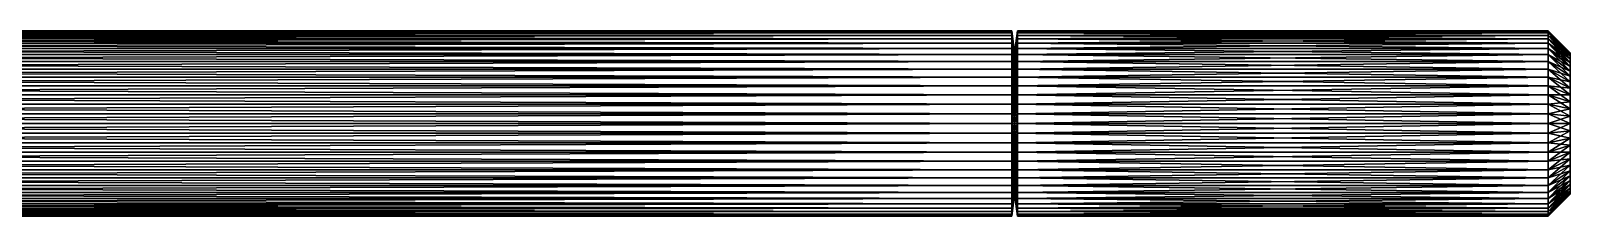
# Model space of a CAD drawing. Extents: x -0.16 to 4, y -0.22 to 0.22.
# Drawn here: x 1.922 to 4, y -0.125 to 0.125 of the extents above; entities that cross this region are included whole.
import ezdxf

# ---------------------------------------------------------------- set-up
doc = ezdxf.new("R2010")
doc.units = 0
doc.layers.get('0').update_dxf_attribs({"linetype": 'CONTINUOUS'})

msp = doc.modelspace()

# ---------------------------------------------------------------- meshes
at = {"color": 252, "linetype": 'CONTINUOUS'}
mesh = msp.add_polyface(dxfattribs=at)
corners = [(3.246281, 0, -0.125), (3.246281, -0.013066, -0.124315), (3.246281, -0.025989, -0.122268), (3.246281, -0.038627, -0.118882), (3.246281, -0.050842, -0.114193), (3.246281, -0.0625, -0.108253), (3.246281, -0.073473, -0.101127), (3.246281, -0.083641, -0.092893), (3.246281, -0.092893, -0.083641), (3.246281, -0.101127, -0.073473), (3.246281, -0.108253, -0.0625), (3.246281, -0.114193, -0.050842), (3.246281, -0.118882, -0.038627), (3.246281, -0.122268, -0.025989), (3.246281, -0.124315, -0.013066), (3.246281, -0.125), (3.246281, -0.124315, 0.013066), (3.246281, -0.122268, 0.025989), (3.246281, -0.118882, 0.038627), (3.246281, -0.114193, 0.050842), (3.246281, -0.108253, 0.0625), (3.246281, -0.101127, 0.073473), (3.246281, -0.092893, 0.083641), (3.246281, -0.083641, 0.092893), (3.246281, -0.073473, 0.101127), (3.246281, -0.0625, 0.108253), (3.246281, -0.050842, 0.114193), (3.246281, -0.038627, 0.118882), (3.246281, -0.025989, 0.122268), (3.246281, -0.013066, 0.124315), (3.246281, 0, 0.125), (3.246281, 0.013066, 0.124315), (3.246281, 0.025989, 0.122268), (3.246281, 0.038627, 0.118882), (3.246281, 0.050842, 0.114193), (3.246281, 0.0625, 0.108253), (3.246281, 0.073473, 0.101127), (3.246281, 0.083641, 0.092893), (3.246281, 0.092893, 0.083641), (3.246281, 0.101127, 0.073473), (3.246281, 0.108253, 0.0625), (3.246281, 0.114193, 0.050842), (3.246281, 0.118882, 0.038627), (3.246281, 0.122268, 0.025989), (3.246281, 0.124315, 0.013066), (3.246281, 0.125), (3.246281, 0.124315, -0.013066), (3.246281, 0.122268, -0.025989), (3.246281, 0.118882, -0.038627), (3.246281, 0.114193, -0.050842), (3.246281, 0.108253, -0.0625), (3.246281, 0.101127, -0.073473), (3.246281, 0.092893, -0.083641), (3.246281, 0.083641, -0.092893), (3.246281, 0.073473, -0.101127), (3.246281, 0.0625, -0.108253), (3.246281, 0.050842, -0.114193), (3.246281, 0.038627, -0.118882), (3.246281, 0.025989, -0.122268), (3.246281, 0.013066, -0.124315), (0.025, 0, -0.125), (0.025, 0.013066, -0.124315), (0.025, 0.025989, -0.122268), (0.025, 0.038627, -0.118882), (0.025, 0.050842, -0.114193), (0.025, 0.0625, -0.108253), (0.025, 0.073473, -0.101127), (0.025, 0.083641, -0.092893), (0.025, 0.092893, -0.083641), (0.025, 0.101127, -0.073473), (0.025, 0.108253, -0.0625), (0.025, 0.114193, -0.050842), (0.025, 0.118882, -0.038627), (0.025, 0.122268, -0.025989), (0.025, 0.124315, -0.013066), (0.025, 0.125), (0.025, 0.124315, 0.013066), (0.025, 0.122268, 0.025989), (0.025, 0.118882, 0.038627), (0.025, 0.114193, 0.050842), (0.025, 0.108253, 0.0625), (0.025, 0.101127, 0.073473), (0.025, 0.092893, 0.083641), (0.025, 0.083641, 0.092893), (0.025, 0.073473, 0.101127), (0.025, 0.0625, 0.108253), (0.025, 0.050842, 0.114193), (0.025, 0.038627, 0.118882), (0.025, 0.025989, 0.122268), (0.025, 0.013066, 0.124315), (0.025, 0, 0.125), (0.025, -0.013066, 0.124315), (0.025, -0.025989, 0.122268), (0.025, -0.038627, 0.118882), (0.025, -0.050842, 0.114193), (0.025, -0.0625, 0.108253), (0.025, -0.073473, 0.101127), (0.025, -0.083641, 0.092893), (0.025, -0.092893, 0.083641), (0.025, -0.101127, 0.073473), (0.025, -0.108253, 0.0625), (0.025, -0.114193, 0.050842), (0.025, -0.118882, 0.038627), (0.025, -0.122268, 0.025989), (0.025, -0.124315, 0.013066), (0.025, -0.125), (0.025, -0.124315, -0.013066), (0.025, -0.122268, -0.025989), (0.025, -0.118882, -0.038627), (0.025, -0.114193, -0.050842), (0.025, -0.108253, -0.0625), (0.025, -0.101127, -0.073473), (0.025, -0.092893, -0.083641), (0.025, -0.083641, -0.092893), (0.025, -0.073473, -0.101127), (0.025, -0.0625, -0.108253), (0.025, -0.050842, -0.114193), (0.025, -0.038627, -0.118882), (0.025, -0.025989, -0.122268), (0.025, -0.013066, -0.124315)]
mesh.append_faces([[corners[k] for k in face] for face in [(1, 60, 0), (0, 60, 61), (0, 61, 59), (59, 61, 62), (59, 62, 58), (58, 62, 63), (58, 63, 57), (57, 63, 64), (57, 64, 56), (56, 64, 65), (56, 65, 55), (55, 65, 66), (55, 66, 54), (54, 66, 67), (54, 67, 53), (53, 67, 68), (53, 68, 52), (52, 68, 69), (52, 69, 51), (51, 69, 70), (51, 70, 50), (50, 70, 71), (50, 71, 49), (49, 71, 72), (49, 72, 48), (48, 72, 73), (48, 73, 47), (47, 73, 74), (47, 74, 46), (46, 74, 75), (46, 75, 45), (45, 75, 76), (45, 76, 44), (44, 76, 77), (44, 77, 43), (43, 77, 78), (43, 78, 42), (42, 78, 79), (42, 79, 41), (41, 79, 80), (41, 80, 40), (40, 80, 81), (40, 81, 39), (39, 81, 82), (39, 82, 38), (38, 82, 83), (38, 83, 37), (37, 83, 84), (37, 84, 36), (36, 84, 85), (36, 85, 35), (35, 85, 86), (35, 86, 34), (34, 86, 87), (34, 87, 33), (33, 87, 88), (33, 88, 32), (32, 88, 89), (32, 89, 31), (31, 89, 90), (31, 90, 30), (30, 90, 91), (30, 91, 29), (29, 91, 92), (29, 92, 28), (28, 92, 93), (28, 93, 27), (27, 93, 94), (27, 94, 26), (26, 94, 95), (26, 95, 25), (25, 95, 96), (25, 96, 24), (24, 96, 97), (24, 97, 23), (23, 97, 98), (23, 98, 22), (22, 98, 99), (22, 99, 21), (21, 99, 100), (21, 100, 20), (20, 100, 101), (20, 101, 19), (19, 101, 102), (19, 102, 18), (18, 102, 103), (18, 103, 17), (17, 103, 104), (17, 104, 16), (16, 104, 105), (16, 105, 15), (15, 105, 106), (15, 106, 14), (14, 106, 107), (14, 107, 13), (13, 107, 108), (13, 108, 12), (12, 108, 109), (12, 109, 11), (11, 109, 110), (11, 110, 10), (10, 110, 111), (10, 111, 9), (9, 111, 112), (9, 112, 8), (8, 112, 113), (8, 113, 7), (7, 113, 114), (7, 114, 6), (6, 114, 115), (6, 115, 5), (5, 115, 116), (5, 116, 4), (4, 116, 117), (4, 117, 3), (3, 117, 118), (3, 118, 2), (2, 118, 119), (2, 119, 1), (1, 119, 60)]], dxfattribs={"color": 252})
mesh = msp.add_polyface(dxfattribs=at)
corners = [(3.25, 0, -0.09525), (3.25, -0.009956, -0.094728), (3.25, -0.019804, -0.093169), (3.25, -0.029434, -0.090588), (3.25, -0.038742, -0.087015), (3.25, -0.047625, -0.082489), (3.25, -0.055987, -0.077059), (3.25, -0.063735, -0.070785), (3.25, -0.070785, -0.063735), (3.25, -0.077059, -0.055987), (3.25, -0.082489, -0.047625), (3.25, -0.087015, -0.038742), (3.25, -0.090588, -0.029434), (3.25, -0.093169, -0.019804), (3.25, -0.094728, -0.009956), (3.25, -0.09525), (3.25, -0.094728, 0.009956), (3.25, -0.093169, 0.019804), (3.25, -0.090588, 0.029434), (3.25, -0.087015, 0.038742), (3.25, -0.082489, 0.047625), (3.25, -0.077059, 0.055987), (3.25, -0.070785, 0.063735), (3.25, -0.063735, 0.070785), (3.25, -0.055987, 0.077059), (3.25, -0.047625, 0.082489), (3.25, -0.038742, 0.087015), (3.25, -0.029434, 0.090588), (3.25, -0.019804, 0.093169), (3.25, -0.009956, 0.094728), (3.25, 0, 0.09525), (3.25, 0.009956, 0.094728), (3.25, 0.019804, 0.093169), (3.25, 0.029434, 0.090588), (3.25, 0.038742, 0.087015), (3.25, 0.047625, 0.082489), (3.25, 0.055987, 0.077059), (3.25, 0.063735, 0.070785), (3.25, 0.070785, 0.063735), (3.25, 0.077059, 0.055987), (3.25, 0.082489, 0.047625), (3.25, 0.087015, 0.038742), (3.25, 0.090588, 0.029434), (3.25, 0.093169, 0.019804), (3.25, 0.094728, 0.009956), (3.25, 0.09525), (3.25, 0.094728, -0.009956), (3.25, 0.093169, -0.019804), (3.25, 0.090588, -0.029434), (3.25, 0.087015, -0.038742), (3.25, 0.082489, -0.047625), (3.25, 0.077059, -0.055987), (3.25, 0.070785, -0.063735), (3.25, 0.063735, -0.070785), (3.25, 0.055987, -0.077059), (3.25, 0.047625, -0.082489), (3.25, 0.038742, -0.087015), (3.25, 0.029434, -0.090588), (3.25, 0.019804, -0.093169), (3.25, 0.009956, -0.094728), (3.246281, 0, -0.125), (3.246281, 0.013066, -0.124315), (3.246281, 0.025989, -0.122268), (3.246281, 0.038627, -0.118882), (3.246281, 0.050842, -0.114193), (3.246281, 0.0625, -0.108253), (3.246281, 0.073473, -0.101127), (3.246281, 0.083641, -0.092893), (3.246281, 0.092893, -0.083641), (3.246281, 0.101127, -0.073473), (3.246281, 0.108253, -0.0625), (3.246281, 0.114193, -0.050842), (3.246281, 0.118882, -0.038627), (3.246281, 0.122268, -0.025989), (3.246281, 0.124315, -0.013066), (3.246281, 0.125), (3.246281, 0.124315, 0.013066), (3.246281, 0.122268, 0.025989), (3.246281, 0.118882, 0.038627), (3.246281, 0.114193, 0.050842), (3.246281, 0.108253, 0.0625), (3.246281, 0.101127, 0.073473), (3.246281, 0.092893, 0.083641), (3.246281, 0.083641, 0.092893), (3.246281, 0.073473, 0.101127), (3.246281, 0.0625, 0.108253), (3.246281, 0.050842, 0.114193), (3.246281, 0.038627, 0.118882), (3.246281, 0.025989, 0.122268), (3.246281, 0.013066, 0.124315), (3.246281, 0, 0.125), (3.246281, -0.013066, 0.124315), (3.246281, -0.025989, 0.122268), (3.246281, -0.038627, 0.118882), (3.246281, -0.050842, 0.114193), (3.246281, -0.0625, 0.108253), (3.246281, -0.073473, 0.101127), (3.246281, -0.083641, 0.092893), (3.246281, -0.092893, 0.083641), (3.246281, -0.101127, 0.073473), (3.246281, -0.108253, 0.0625), (3.246281, -0.114193, 0.050842), (3.246281, -0.118882, 0.038627), (3.246281, -0.122268, 0.025989), (3.246281, -0.124315, 0.013066), (3.246281, -0.125), (3.246281, -0.124315, -0.013066), (3.246281, -0.122268, -0.025989), (3.246281, -0.118882, -0.038627), (3.246281, -0.114193, -0.050842), (3.246281, -0.108253, -0.0625), (3.246281, -0.101127, -0.073473), (3.246281, -0.092893, -0.083641), (3.246281, -0.083641, -0.092893), (3.246281, -0.073473, -0.101127), (3.246281, -0.0625, -0.108253), (3.246281, -0.050842, -0.114193), (3.246281, -0.038627, -0.118882), (3.246281, -0.025989, -0.122268), (3.246281, -0.013066, -0.124315)]
mesh.append_faces([[corners[k] for k in face] for face in [(1, 60, 0), (0, 60, 61), (0, 61, 59), (59, 61, 62), (59, 62, 58), (58, 62, 63), (58, 63, 57), (57, 63, 64), (57, 64, 56), (56, 64, 65), (56, 65, 55), (55, 65, 66), (55, 66, 54), (54, 66, 67), (54, 67, 53), (53, 67, 68), (53, 68, 52), (52, 68, 69), (52, 69, 51), (51, 69, 70), (51, 70, 50), (50, 70, 71), (50, 71, 49), (49, 71, 72), (49, 72, 48), (48, 72, 73), (48, 73, 47), (47, 73, 74), (47, 74, 46), (46, 74, 75), (46, 75, 45), (45, 75, 76), (45, 76, 44), (44, 76, 77), (44, 77, 43), (43, 77, 78), (43, 78, 42), (42, 78, 79), (42, 79, 41), (41, 79, 80), (41, 80, 40), (40, 80, 81), (40, 81, 39), (39, 81, 82), (39, 82, 38), (38, 82, 83), (38, 83, 37), (37, 83, 84), (37, 84, 36), (36, 84, 85), (36, 85, 35), (35, 85, 86), (35, 86, 34), (34, 86, 87), (34, 87, 33), (33, 87, 88), (33, 88, 32), (32, 88, 89), (32, 89, 31), (31, 89, 90), (31, 90, 30), (30, 90, 91), (30, 91, 29), (29, 91, 92), (29, 92, 28), (28, 92, 93), (28, 93, 27), (27, 93, 94), (27, 94, 26), (26, 94, 95), (26, 95, 25), (25, 95, 96), (25, 96, 24), (24, 96, 97), (24, 97, 23), (23, 97, 98), (23, 98, 22), (22, 98, 99), (22, 99, 21), (21, 99, 100), (21, 100, 20), (20, 100, 101), (20, 101, 19), (19, 101, 102), (19, 102, 18), (18, 102, 103), (18, 103, 17), (17, 103, 104), (17, 104, 16), (16, 104, 105), (16, 105, 15), (15, 105, 106), (15, 106, 14), (14, 106, 107), (14, 107, 13), (13, 107, 108), (13, 108, 12), (12, 108, 109), (12, 109, 11), (11, 109, 110), (11, 110, 10), (10, 110, 111), (10, 111, 9), (9, 111, 112), (9, 112, 8), (8, 112, 113), (8, 113, 7), (7, 113, 114), (7, 114, 6), (6, 114, 115), (6, 115, 5), (5, 115, 116), (5, 116, 4), (4, 116, 117), (4, 117, 3), (3, 117, 118), (3, 118, 2), (2, 118, 119), (2, 119, 1), (1, 119, 60)]], dxfattribs={"color": 252})
mesh = msp.add_polyface(dxfattribs=at)
corners = [(3.253719, 0, -0.125), (3.253719, -0.013066, -0.124315), (3.253719, -0.025989, -0.122268), (3.253719, -0.038627, -0.118882), (3.253719, -0.050842, -0.114193), (3.253719, -0.0625, -0.108253), (3.253719, -0.073473, -0.101127), (3.253719, -0.083641, -0.092893), (3.253719, -0.092893, -0.083641), (3.253719, -0.101127, -0.073473), (3.253719, -0.108253, -0.0625), (3.253719, -0.114193, -0.050842), (3.253719, -0.118882, -0.038627), (3.253719, -0.122268, -0.025989), (3.253719, -0.124315, -0.013066), (3.253719, -0.125), (3.253719, -0.124315, 0.013066), (3.253719, -0.122268, 0.025989), (3.253719, -0.118882, 0.038627), (3.253719, -0.114193, 0.050842), (3.253719, -0.108253, 0.0625), (3.253719, -0.101127, 0.073473), (3.253719, -0.092893, 0.083641), (3.253719, -0.083641, 0.092893), (3.253719, -0.073473, 0.101127), (3.253719, -0.0625, 0.108253), (3.253719, -0.050842, 0.114193), (3.253719, -0.038627, 0.118882), (3.253719, -0.025989, 0.122268), (3.253719, -0.013066, 0.124315), (3.253719, 0, 0.125), (3.253719, 0.013066, 0.124315), (3.253719, 0.025989, 0.122268), (3.253719, 0.038627, 0.118882), (3.253719, 0.050842, 0.114193), (3.253719, 0.0625, 0.108253), (3.253719, 0.073473, 0.101127), (3.253719, 0.083641, 0.092893), (3.253719, 0.092893, 0.083641), (3.253719, 0.101127, 0.073473), (3.253719, 0.108253, 0.0625), (3.253719, 0.114193, 0.050842), (3.253719, 0.118882, 0.038627), (3.253719, 0.122268, 0.025989), (3.253719, 0.124315, 0.013066), (3.253719, 0.125), (3.253719, 0.124315, -0.013066), (3.253719, 0.122268, -0.025989), (3.253719, 0.118882, -0.038627), (3.253719, 0.114193, -0.050842), (3.253719, 0.108253, -0.0625), (3.253719, 0.101127, -0.073473), (3.253719, 0.092893, -0.083641), (3.253719, 0.083641, -0.092893), (3.253719, 0.073473, -0.101127), (3.253719, 0.0625, -0.108253), (3.253719, 0.050842, -0.114193), (3.253719, 0.038627, -0.118882), (3.253719, 0.025989, -0.122268), (3.253719, 0.013066, -0.124315), (3.25, 0, -0.09525), (3.25, 0.009956, -0.094728), (3.25, 0.019804, -0.093169), (3.25, 0.029434, -0.090588), (3.25, 0.038742, -0.087015), (3.25, 0.047625, -0.082489), (3.25, 0.055987, -0.077059), (3.25, 0.063735, -0.070785), (3.25, 0.070785, -0.063735), (3.25, 0.077059, -0.055987), (3.25, 0.082489, -0.047625), (3.25, 0.087015, -0.038742), (3.25, 0.090588, -0.029434), (3.25, 0.093169, -0.019804), (3.25, 0.094728, -0.009956), (3.25, 0.09525), (3.25, 0.094728, 0.009956), (3.25, 0.093169, 0.019804), (3.25, 0.090588, 0.029434), (3.25, 0.087015, 0.038742), (3.25, 0.082489, 0.047625), (3.25, 0.077059, 0.055987), (3.25, 0.070785, 0.063735), (3.25, 0.063735, 0.070785), (3.25, 0.055987, 0.077059), (3.25, 0.047625, 0.082489), (3.25, 0.038742, 0.087015), (3.25, 0.029434, 0.090588), (3.25, 0.019804, 0.093169), (3.25, 0.009956, 0.094728), (3.25, 0, 0.09525), (3.25, -0.009956, 0.094728), (3.25, -0.019804, 0.093169), (3.25, -0.029434, 0.090588), (3.25, -0.038742, 0.087015), (3.25, -0.047625, 0.082489), (3.25, -0.055987, 0.077059), (3.25, -0.063735, 0.070785), (3.25, -0.070785, 0.063735), (3.25, -0.077059, 0.055987), (3.25, -0.082489, 0.047625), (3.25, -0.087015, 0.038742), (3.25, -0.090588, 0.029434), (3.25, -0.093169, 0.019804), (3.25, -0.094728, 0.009956), (3.25, -0.09525), (3.25, -0.094728, -0.009956), (3.25, -0.093169, -0.019804), (3.25, -0.090588, -0.029434), (3.25, -0.087015, -0.038742), (3.25, -0.082489, -0.047625), (3.25, -0.077059, -0.055987), (3.25, -0.070785, -0.063735), (3.25, -0.063735, -0.070785), (3.25, -0.055987, -0.077059), (3.25, -0.047625, -0.082489), (3.25, -0.038742, -0.087015), (3.25, -0.029434, -0.090588), (3.25, -0.019804, -0.093169), (3.25, -0.009956, -0.094728)]
mesh.append_faces([[corners[k] for k in face] for face in [(1, 119, 0), (0, 119, 60), (0, 60, 59), (59, 60, 61), (59, 61, 58), (58, 61, 62), (58, 62, 57), (57, 62, 63), (57, 63, 56), (56, 63, 64), (56, 64, 55), (55, 64, 65), (55, 65, 54), (54, 65, 66), (54, 66, 53), (53, 66, 67), (53, 67, 52), (52, 67, 68), (52, 68, 51), (51, 68, 69), (51, 69, 50), (50, 69, 70), (50, 70, 49), (49, 70, 71), (49, 71, 48), (48, 71, 72), (48, 72, 47), (47, 72, 73), (47, 73, 46), (46, 73, 74), (46, 74, 45), (45, 74, 75), (45, 75, 44), (44, 75, 76), (44, 76, 43), (43, 76, 77), (43, 77, 42), (42, 77, 78), (42, 78, 41), (41, 78, 79), (41, 79, 40), (40, 79, 80), (40, 80, 39), (39, 80, 81), (39, 81, 38), (38, 81, 82), (38, 82, 37), (37, 82, 83), (37, 83, 36), (36, 83, 84), (36, 84, 35), (35, 84, 85), (35, 85, 34), (34, 85, 86), (34, 86, 33), (33, 86, 87), (33, 87, 32), (32, 87, 88), (32, 88, 31), (31, 88, 89), (31, 89, 30), (30, 89, 90), (30, 90, 29), (29, 90, 91), (29, 91, 28), (28, 91, 92), (28, 92, 27), (27, 92, 93), (27, 93, 26), (26, 93, 94), (26, 94, 25), (25, 94, 95), (25, 95, 24), (24, 95, 96), (24, 96, 23), (23, 96, 97), (23, 97, 22), (22, 97, 98), (22, 98, 21), (21, 98, 99), (21, 99, 20), (20, 99, 100), (20, 100, 19), (19, 100, 101), (19, 101, 18), (18, 101, 102), (18, 102, 17), (17, 102, 103), (17, 103, 16), (16, 103, 104), (16, 104, 15), (15, 104, 105), (15, 105, 14), (14, 105, 106), (14, 106, 13), (13, 106, 107), (13, 107, 12), (12, 107, 108), (12, 108, 11), (11, 108, 109), (11, 109, 10), (10, 109, 110), (10, 110, 9), (9, 110, 111), (9, 111, 8), (8, 111, 112), (8, 112, 7), (7, 112, 113), (7, 113, 6), (6, 113, 114), (6, 114, 5), (5, 114, 115), (5, 115, 4), (4, 115, 116), (4, 116, 3), (3, 116, 117), (3, 117, 2), (2, 117, 118), (2, 118, 1), (1, 118, 119)]], dxfattribs={"color": 252})
mesh = msp.add_polyface(dxfattribs=at)
corners = [(3.97025, 0, 0.125), (3.97025, 0.013066, 0.124315), (3.97025, 0.025989, 0.122268), (3.97025, 0.038627, 0.118882), (3.97025, 0.050842, 0.114193), (3.97025, 0.0625, 0.108253), (3.97025, 0.073473, 0.101127), (3.97025, 0.083641, 0.092893), (3.97025, 0.092893, 0.083641), (3.97025, 0.101127, 0.073473), (3.97025, 0.108253, 0.0625), (3.97025, 0.114193, 0.050842), (3.97025, 0.118882, 0.038627), (3.97025, 0.122268, 0.025989), (3.97025, 0.124315, 0.013066), (3.97025, 0.125), (3.97025, 0.124315, -0.013066), (3.97025, 0.122268, -0.025989), (3.97025, 0.118882, -0.038627), (3.97025, 0.114193, -0.050842), (3.97025, 0.108253, -0.0625), (3.97025, 0.101127, -0.073473), (3.97025, 0.092893, -0.083641), (3.97025, 0.083641, -0.092893), (3.97025, 0.073473, -0.101127), (3.97025, 0.0625, -0.108253), (3.97025, 0.050842, -0.114193), (3.97025, 0.038627, -0.118882), (3.97025, 0.025989, -0.122268), (3.97025, 0.013066, -0.124315), (3.97025, 0, -0.125), (3.97025, -0.013066, -0.124315), (3.97025, -0.025989, -0.122268), (3.97025, -0.038627, -0.118882), (3.97025, -0.050842, -0.114193), (3.97025, -0.0625, -0.108253), (3.97025, -0.073473, -0.101127), (3.97025, -0.083641, -0.092893), (3.97025, -0.092893, -0.083641), (3.97025, -0.101127, -0.073473), (3.97025, -0.108253, -0.0625), (3.97025, -0.114193, -0.050842), (3.97025, -0.118882, -0.038627), (3.97025, -0.122268, -0.025989), (3.97025, -0.124315, -0.013066), (3.97025, -0.125), (3.97025, -0.124315, 0.013066), (3.97025, -0.122268, 0.025989), (3.97025, -0.118882, 0.038627), (3.97025, -0.114193, 0.050842), (3.97025, -0.108253, 0.0625), (3.97025, -0.101127, 0.073473), (3.97025, -0.092893, 0.083641), (3.97025, -0.083641, 0.092893), (3.97025, -0.073473, 0.101127), (3.97025, -0.0625, 0.108253), (3.97025, -0.050842, 0.114193), (3.97025, -0.038627, 0.118882), (3.97025, -0.025989, 0.122268), (3.97025, -0.013066, 0.124315), (3.253719, 0, -0.125), (3.253719, 0.013066, -0.124315), (3.253719, 0.025989, -0.122268), (3.253719, 0.038627, -0.118882), (3.253719, 0.050842, -0.114193), (3.253719, 0.0625, -0.108253), (3.253719, 0.073473, -0.101127), (3.253719, 0.083641, -0.092893), (3.253719, 0.092893, -0.083641), (3.253719, 0.101127, -0.073473), (3.253719, 0.108253, -0.0625), (3.253719, 0.114193, -0.050842), (3.253719, 0.118882, -0.038627), (3.253719, 0.122268, -0.025989), (3.253719, 0.124315, -0.013066), (3.253719, 0.125), (3.253719, 0.124315, 0.013066), (3.253719, 0.122268, 0.025989), (3.253719, 0.118882, 0.038627), (3.253719, 0.114193, 0.050842), (3.253719, 0.108253, 0.0625), (3.253719, 0.101127, 0.073473), (3.253719, 0.092893, 0.083641), (3.253719, 0.083641, 0.092893), (3.253719, 0.073473, 0.101127), (3.253719, 0.0625, 0.108253), (3.253719, 0.050842, 0.114193), (3.253719, 0.038627, 0.118882), (3.253719, 0.025989, 0.122268), (3.253719, 0.013066, 0.124315), (3.253719, 0, 0.125), (3.253719, -0.013066, 0.124315), (3.253719, -0.025989, 0.122268), (3.253719, -0.038627, 0.118882), (3.253719, -0.050842, 0.114193), (3.253719, -0.0625, 0.108253), (3.253719, -0.073473, 0.101127), (3.253719, -0.083641, 0.092893), (3.253719, -0.092893, 0.083641), (3.253719, -0.101127, 0.073473), (3.253719, -0.108253, 0.0625), (3.253719, -0.114193, 0.050842), (3.253719, -0.118882, 0.038627), (3.253719, -0.122268, 0.025989), (3.253719, -0.124315, 0.013066), (3.253719, -0.125), (3.253719, -0.124315, -0.013066), (3.253719, -0.122268, -0.025989), (3.253719, -0.118882, -0.038627), (3.253719, -0.114193, -0.050842), (3.253719, -0.108253, -0.0625), (3.253719, -0.101127, -0.073473), (3.253719, -0.092893, -0.083641), (3.253719, -0.083641, -0.092893), (3.253719, -0.073473, -0.101127), (3.253719, -0.0625, -0.108253), (3.253719, -0.050842, -0.114193), (3.253719, -0.038627, -0.118882), (3.253719, -0.025989, -0.122268), (3.253719, -0.013066, -0.124315)]
mesh.append_faces([[corners[k] for k in face] for face in [(1, 89, 0), (0, 89, 90), (0, 90, 59), (59, 90, 91), (59, 91, 58), (58, 91, 92), (58, 92, 57), (57, 92, 93), (57, 93, 56), (56, 93, 94), (56, 94, 55), (55, 94, 95), (55, 95, 54), (54, 95, 96), (54, 96, 53), (53, 96, 97), (53, 97, 52), (52, 97, 98), (52, 98, 51), (51, 98, 99), (51, 99, 50), (50, 99, 100), (50, 100, 49), (49, 100, 101), (49, 101, 48), (48, 101, 102), (48, 102, 47), (47, 102, 103), (47, 103, 46), (46, 103, 104), (46, 104, 45), (45, 104, 105), (45, 105, 44), (44, 105, 106), (44, 106, 43), (43, 106, 107), (43, 107, 42), (42, 107, 108), (42, 108, 41), (41, 108, 109), (41, 109, 40), (40, 109, 110), (40, 110, 39), (39, 110, 111), (39, 111, 38), (38, 111, 112), (38, 112, 37), (37, 112, 113), (37, 113, 36), (36, 113, 114), (36, 114, 35), (35, 114, 115), (35, 115, 34), (34, 115, 116), (34, 116, 33), (33, 116, 117), (33, 117, 32), (32, 117, 118), (32, 118, 31), (31, 118, 119), (31, 119, 30), (30, 119, 60), (30, 60, 29), (29, 60, 61), (29, 61, 28), (28, 61, 62), (28, 62, 27), (27, 62, 63), (27, 63, 26), (26, 63, 64), (26, 64, 25), (25, 64, 65), (25, 65, 24), (24, 65, 66), (24, 66, 23), (23, 66, 67), (23, 67, 22), (22, 67, 68), (22, 68, 21), (21, 68, 69), (21, 69, 20), (20, 69, 70), (20, 70, 19), (19, 70, 71), (19, 71, 18), (18, 71, 72), (18, 72, 17), (17, 72, 73), (17, 73, 16), (16, 73, 74), (16, 74, 15), (15, 74, 75), (15, 75, 14), (14, 75, 76), (14, 76, 13), (13, 76, 77), (13, 77, 12), (12, 77, 78), (12, 78, 11), (11, 78, 79), (11, 79, 10), (10, 79, 80), (10, 80, 9), (9, 80, 81), (9, 81, 8), (8, 81, 82), (8, 82, 7), (7, 82, 83), (7, 83, 6), (6, 83, 84), (6, 84, 5), (5, 84, 85), (5, 85, 4), (4, 85, 86), (4, 86, 3), (3, 86, 87), (3, 87, 2), (2, 87, 88), (2, 88, 1), (1, 88, 89)]], dxfattribs={"color": 252})
mesh = msp.add_polyface(dxfattribs=at)
corners = [(3.97025, 0, 0.125), (3.97025, -0.013066, 0.124315), (3.97025, -0.025989, 0.122268), (3.97025, -0.038627, 0.118882), (3.97025, -0.050842, 0.114193), (3.97025, -0.0625, 0.108253), (3.97025, -0.073473, 0.101127), (3.97025, -0.083641, 0.092893), (3.97025, -0.092893, 0.083641), (3.97025, -0.101127, 0.073473), (3.97025, -0.108253, 0.0625), (3.97025, -0.114193, 0.050842), (3.97025, -0.118882, 0.038627), (3.97025, -0.122268, 0.025989), (3.97025, -0.124315, 0.013066), (3.97025, -0.125), (3.97025, -0.124315, -0.013066), (3.97025, -0.122268, -0.025989), (3.97025, -0.118882, -0.038627), (3.97025, -0.114193, -0.050842), (3.97025, -0.108253, -0.0625), (3.97025, -0.101127, -0.073473), (3.97025, -0.092893, -0.083641), (3.97025, -0.083641, -0.092893), (3.97025, -0.073473, -0.101127), (3.97025, -0.0625, -0.108253), (3.97025, -0.050842, -0.114193), (3.97025, -0.038627, -0.118882), (3.97025, -0.025989, -0.122268), (3.97025, -0.013066, -0.124315), (3.97025, 0, -0.125), (3.97025, 0.013066, -0.124315), (3.97025, 0.025989, -0.122268), (3.97025, 0.038627, -0.118882), (3.97025, 0.050842, -0.114193), (3.97025, 0.0625, -0.108253), (3.97025, 0.073473, -0.101127), (3.97025, 0.083641, -0.092893), (3.97025, 0.092893, -0.083641), (3.97025, 0.101127, -0.073473), (3.97025, 0.108253, -0.0625), (3.97025, 0.114193, -0.050842), (3.97025, 0.118882, -0.038627), (3.97025, 0.122268, -0.025989), (3.97025, 0.124315, -0.013066), (3.97025, 0.125), (3.97025, 0.124315, 0.013066), (3.97025, 0.122268, 0.025989), (3.97025, 0.118882, 0.038627), (3.97025, 0.114193, 0.050842), (3.97025, 0.108253, 0.0625), (3.97025, 0.101127, 0.073473), (3.97025, 0.092893, 0.083641), (3.97025, 0.083641, 0.092893), (3.97025, 0.073473, 0.101127), (3.97025, 0.0625, 0.108253), (3.97025, 0.050842, 0.114193), (3.97025, 0.038627, 0.118882), (3.97025, 0.025989, 0.122268), (3.97025, 0.013066, 0.124315), (4, 0, 0.09525), (4, 0.009956, 0.094728), (4, 0.019804, 0.093169), (4, 0.029434, 0.090588), (4, 0.038742, 0.087015), (4, 0.047625, 0.082489), (4, 0.055987, 0.077059), (4, 0.063735, 0.070785), (4, 0.070785, 0.063735), (4, 0.077059, 0.055987), (4, 0.082489, 0.047625), (4, 0.087015, 0.038742), (4, 0.090588, 0.029434), (4, 0.093169, 0.019804), (4, 0.094728, 0.009956), (4, 0.09525), (4, 0.094728, -0.009956), (4, 0.093169, -0.019804), (4, 0.090588, -0.029434), (4, 0.087015, -0.038742), (4, 0.082489, -0.047625), (4, 0.077059, -0.055987), (4, 0.070785, -0.063735), (4, 0.063735, -0.070785), (4, 0.055987, -0.077059), (4, 0.047625, -0.082489), (4, 0.038742, -0.087015), (4, 0.029434, -0.090588), (4, 0.019804, -0.093169), (4, 0.009956, -0.094728), (4, 0, -0.09525), (4, -0.009956, -0.094728), (4, -0.019804, -0.093169), (4, -0.029434, -0.090588), (4, -0.038742, -0.087015), (4, -0.047625, -0.082489), (4, -0.055987, -0.077059), (4, -0.063735, -0.070785), (4, -0.070785, -0.063735), (4, -0.077059, -0.055987), (4, -0.082489, -0.047625), (4, -0.087015, -0.038742), (4, -0.090588, -0.029434), (4, -0.093169, -0.019804), (4, -0.094728, -0.009956), (4, -0.09525), (4, -0.094728, 0.009956), (4, -0.093169, 0.019804), (4, -0.090588, 0.029434), (4, -0.087015, 0.038742), (4, -0.082489, 0.047625), (4, -0.077059, 0.055987), (4, -0.070785, 0.063735), (4, -0.063735, 0.070785), (4, -0.055987, 0.077059), (4, -0.047625, 0.082489), (4, -0.038742, 0.087015), (4, -0.029434, 0.090588), (4, -0.019804, 0.093169), (4, -0.009956, 0.094728)]
mesh.append_faces([[corners[k] for k in face] for face in [(1, 119, 0), (0, 119, 60), (0, 60, 59), (59, 60, 61), (59, 61, 58), (58, 61, 62), (58, 62, 57), (57, 62, 63), (57, 63, 56), (56, 63, 64), (56, 64, 55), (55, 64, 65), (55, 65, 54), (54, 65, 66), (54, 66, 53), (53, 66, 67), (53, 67, 52), (52, 67, 68), (52, 68, 51), (51, 68, 69), (51, 69, 50), (50, 69, 70), (50, 70, 49), (49, 70, 71), (49, 71, 48), (48, 71, 72), (48, 72, 47), (47, 72, 73), (47, 73, 46), (46, 73, 74), (46, 74, 45), (45, 74, 75), (45, 75, 44), (44, 75, 76), (44, 76, 43), (43, 76, 77), (43, 77, 42), (42, 77, 78), (42, 78, 41), (41, 78, 79), (41, 79, 40), (40, 79, 80), (40, 80, 39), (39, 80, 81), (39, 81, 38), (38, 81, 82), (38, 82, 37), (37, 82, 83), (37, 83, 36), (36, 83, 84), (36, 84, 35), (35, 84, 85), (35, 85, 34), (34, 85, 86), (34, 86, 33), (33, 86, 87), (33, 87, 32), (32, 87, 88), (32, 88, 31), (31, 88, 89), (31, 89, 30), (30, 89, 90), (30, 90, 29), (29, 90, 91), (29, 91, 28), (28, 91, 92), (28, 92, 27), (27, 92, 93), (27, 93, 26), (26, 93, 94), (26, 94, 25), (25, 94, 95), (25, 95, 24), (24, 95, 96), (24, 96, 23), (23, 96, 97), (23, 97, 22), (22, 97, 98), (22, 98, 21), (21, 98, 99), (21, 99, 20), (20, 99, 100), (20, 100, 19), (19, 100, 101), (19, 101, 18), (18, 101, 102), (18, 102, 17), (17, 102, 103), (17, 103, 16), (16, 103, 104), (16, 104, 15), (15, 104, 105), (15, 105, 14), (14, 105, 106), (14, 106, 13), (13, 106, 107), (13, 107, 12), (12, 107, 108), (12, 108, 11), (11, 108, 109), (11, 109, 10), (10, 109, 110), (10, 110, 9), (9, 110, 111), (9, 111, 8), (8, 111, 112), (8, 112, 7), (7, 112, 113), (7, 113, 6), (6, 113, 114), (6, 114, 5), (5, 114, 115), (5, 115, 4), (4, 115, 116), (4, 116, 3), (3, 116, 117), (3, 117, 2), (2, 117, 118), (2, 118, 1), (1, 118, 119)]], dxfattribs={"color": 252})
mesh = msp.add_polyface(dxfattribs=at)
corners = [(4, 0, 0.09525), (4, -0.009956, 0.094728), (4, -0.019804, 0.093169), (4, -0.029434, 0.090588), (4, -0.038742, 0.087015), (4, -0.047625, 0.082489), (4, -0.055987, 0.077059), (4, -0.063735, 0.070785), (4, -0.070785, 0.063735), (4, -0.077059, 0.055987), (4, -0.082489, 0.047625), (4, -0.087015, 0.038742), (4, -0.090588, 0.029434), (4, -0.093169, 0.019804), (4, -0.094728, 0.009956), (4, -0.09525), (4, -0.094728, -0.009956), (4, -0.093169, -0.019804), (4, -0.090588, -0.029434), (4, -0.087015, -0.038742), (4, -0.082489, -0.047625), (4, -0.077059, -0.055987), (4, -0.070785, -0.063735), (4, -0.063735, -0.070785), (4, -0.055987, -0.077059), (4, -0.047625, -0.082489), (4, -0.038742, -0.087015), (4, -0.029434, -0.090588), (4, -0.019804, -0.093169), (4, -0.009956, -0.094728), (4, 0, -0.09525), (4, 0.009956, -0.094728), (4, 0.019804, -0.093169), (4, 0.029434, -0.090588), (4, 0.038742, -0.087015), (4, 0.047625, -0.082489), (4, 0.055987, -0.077059), (4, 0.063735, -0.070785), (4, 0.070785, -0.063735), (4, 0.077059, -0.055987), (4, 0.082489, -0.047625), (4, 0.087015, -0.038742), (4, 0.090588, -0.029434), (4, 0.093169, -0.019804), (4, 0.094728, -0.009956), (4, 0.09525), (4, 0.094728, 0.009956), (4, 0.093169, 0.019804), (4, 0.090588, 0.029434), (4, 0.087015, 0.038742), (4, 0.082489, 0.047625), (4, 0.077059, 0.055987), (4, 0.070785, 0.063735), (4, 0.063735, 0.070785), (4, 0.055987, 0.077059), (4, 0.047625, 0.082489), (4, 0.038742, 0.087015), (4, 0.029434, 0.090588), (4, 0.019804, 0.093169), (4, 0.009956, 0.094728)]
mesh.append_faces([[corners[k] for k in face] for face in [(1, 30, 0), (0, 30, 31), (0, 31, 59), (59, 31, 58), (58, 31, 32), (58, 32, 57), (57, 32, 33), (57, 33, 34), (30, 1, 29), (29, 1, 2), (29, 2, 28), (28, 2, 27), (27, 2, 3), (27, 3, 4), (27, 4, 26), (26, 4, 5), (26, 5, 25), (25, 5, 24), (24, 5, 6), (24, 6, 7), (24, 7, 23), (23, 7, 8), (23, 8, 22), (22, 8, 21), (21, 8, 9), (21, 9, 10), (11, 19, 10), (10, 19, 20), (10, 20, 21), (19, 11, 18), (18, 11, 12), (18, 12, 13), (18, 13, 17), (17, 13, 14), (17, 14, 16), (16, 14, 15), (35, 55, 34), (34, 55, 56), (34, 56, 57), (55, 35, 54), (54, 35, 36), (54, 36, 37), (38, 52, 37), (37, 52, 53), (37, 53, 54), (52, 38, 51), (51, 38, 39), (51, 39, 40), (51, 40, 50), (50, 40, 41), (50, 41, 49), (49, 41, 48), (48, 41, 42), (48, 42, 43), (44, 46, 43), (43, 46, 47), (43, 47, 48), (44, 45, 46)]], dxfattribs={"color": 252})

doc.saveas('drawing.dxf')
